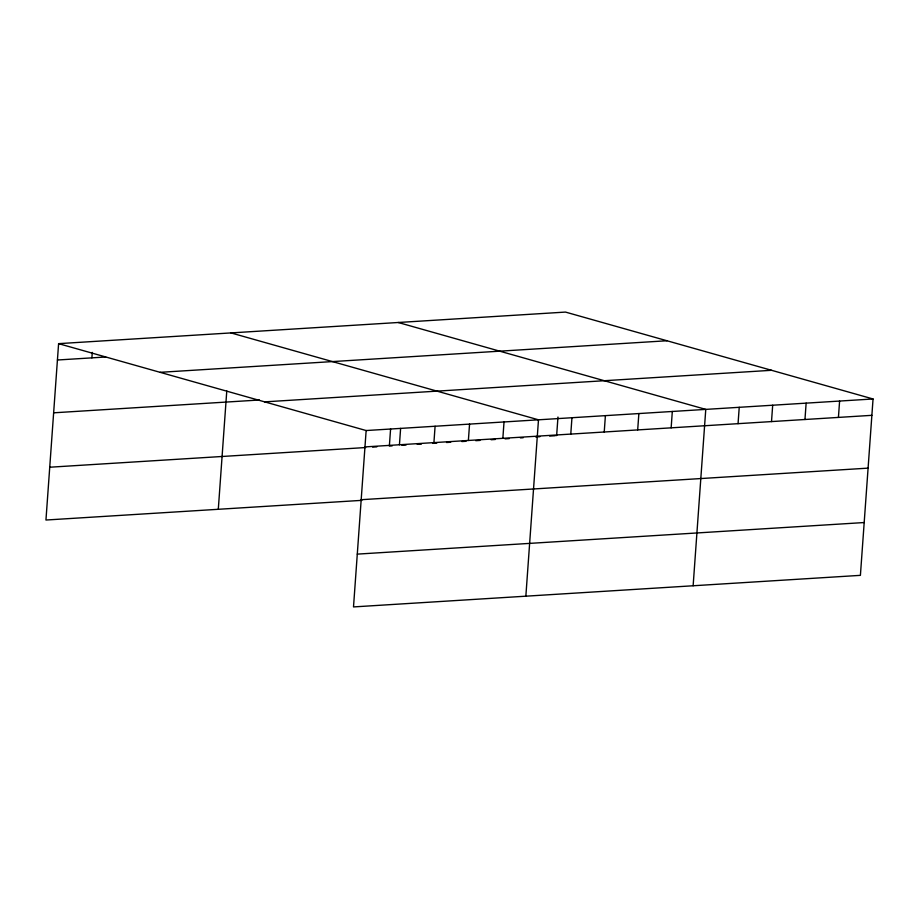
<?xml version="1.0" encoding="UTF-8"?>
<svg xmlns="http://www.w3.org/2000/svg" width="919" height="919" viewBox="0 0 919 919"><rect width="100%" height="100%" fill="white"/><g stroke="black" fill="none" stroke-linecap="round" stroke-linejoin="round"><path stroke-width="1.38" d="M58.598 343.649L366.141 430.54L353.505 606.919L860.402 575.351L873.05 398.972L565.495 312.081L58.598 343.649L45.95 520.028L361.879 500.35M91.889 357.859L92.279 352.402M218.297 509.287L226.775 390.966M390.598 428.886L389.357 446.071L392.149 445.899M399.443 444.762L400.615 428.403M433.917 442.613L435.089 426.255M468.38 440.465L469.552 424.107M502.854 438.317L504.026 421.959M525.852 596.19L538.488 419.811L230.945 332.908M556.638 435.652L557.971 417.031M570.779 434.09L571.951 417.731M604.231 431.999L605.403 415.641M637.683 429.92L638.866 413.561M671.146 427.84L672.317 411.471M693.133 585.771L705.769 409.392L398.214 322.489M738.049 423.67L739.232 407.312M771.512 421.58L772.684 405.222M804.964 419.501L806.135 403.142M838.427 417.421L839.598 401.052M57.426 360.007L105.674 356.997M160.09 372.321L666.987 340.754M53.635 412.815L259.434 399.995M264.649 401.867L771.558 370.3M366.141 430.54L873.05 398.972M364.969 446.91L871.878 415.331M49.741 467.22L365.659 447.542M372.632 447.105L376.813 446.852M401.902 445.29L406.095 445.026M417.237 444.325L421.419 444.072M432.573 443.372L436.755 443.119M446.519 442.51L450.701 442.246M461.843 441.557L466.025 441.292M475.789 440.683L479.971 440.419M491.125 439.73L495.307 439.466M505.059 438.857L509.241 438.604M520.395 437.903L523.187 437.731M535.731 436.95L539.913 436.686M549.665 436.077L555.248 435.732M361.19 499.706L868.087 468.139M357.284 554.123L864.193 522.543"/></g></svg>
